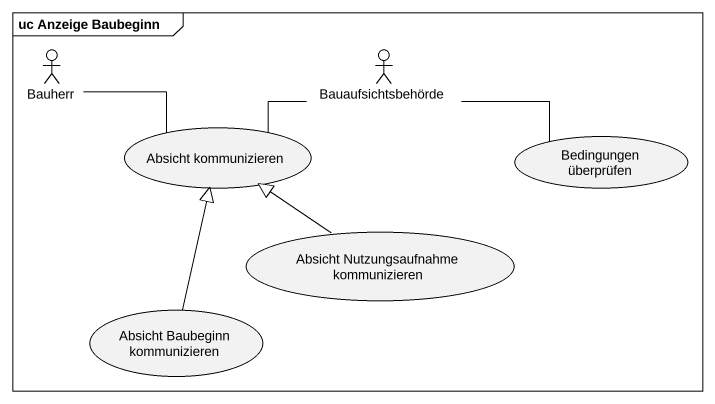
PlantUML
@startuml
mainframe uc Anzeige Baubeginn
actor Bauherr
actor Bauaufsichtsbehörde
usecase "Absicht kommunizieren" as Absicht_kommunizieren
usecase "Bedingungen überprüfen" as Bedingungen_überprüfen
usecase "Absicht Nutzungsaufnahme kommunizieren" as Absicht_Nutzungsaufnahme
usecase "Absicht Baubeginn kommunizieren" as Absicht_Baubeginn
Absicht_kommunizieren -left- Bauherr
Absicht_kommunizieren -right- Bauaufsichtsbehörde
Bedingungen_überprüfen -left- Bauaufsichtsbehörde
Absicht_Nutzungsaufnahme -up-|> Absicht_kommunizieren
Absicht_Baubeginn -up-|> Absicht_kommunizieren
@enduml
